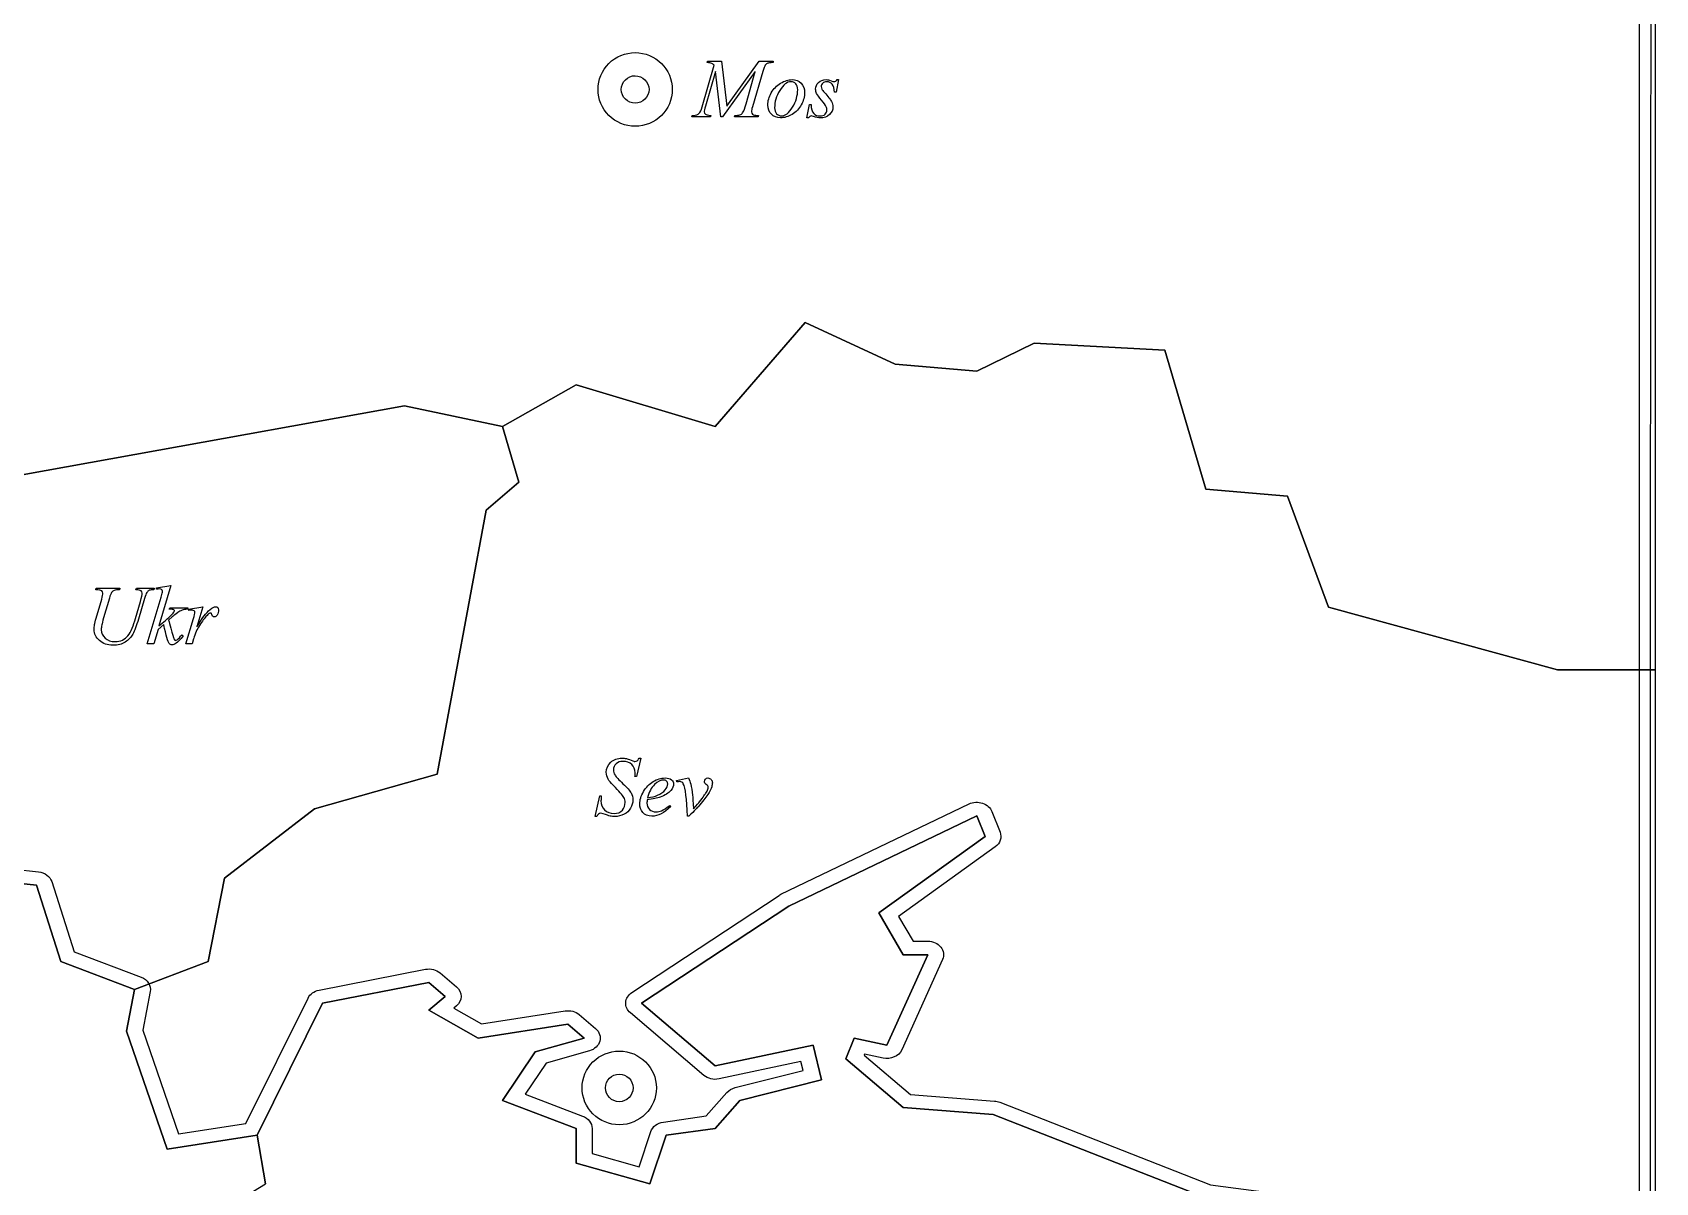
# Model space of a CAD drawing. Extents: x 1 to 639, y -1 to 499.
# Drawn here: x 431.6 to 639, y 138.1 to 285.1 of the extents above; entities that cross this region are included whole.
import ezdxf

# ---------------------------------------------------------------- set-up
doc = ezdxf.new("R2010")
doc.units = 0
for name, color, linetype in [('Background', 7, 'CONTINUOUS'), ('Centers', 7, 'CONTINUOUS'), ('Dividing_Lines', 7, 'CONTINUOUS'), ('Label_Land', 7, 'CONTINUOUS'), ('Land', 7, 'CONTINUOUS'), ('Nations', 7, 'CONTINUOUS'), ('Seas', 7, 'CONTINUOUS')]:
    doc.layers.add(name, color=color, linetype=linetype)

msp = doc.modelspace()

# ---------------------------------------------------------------- linework, layer by layer
at = {"layer": 'Background', "color": 1}
msp.add_open_spline([(638.64735, 0.221553), (638.019626, 175.141915), (638.64735, 331.790628), (638.64735, 497.531739)], degree=3, dxfattribs=at)
at = {"layer": 'Centers', "color": 1}
for points in [[(510.418745, 277.828456)], [(513.390437, 277.828456)], [(508.384338, 150.201902)], [(511.356057, 150.201902)]]:
    msp.add_lwpolyline(points, close=True, dxfattribs=at)
for points in [[(505.296715, 281.158053), (506.185867, 282.041116), (507.391816, 282.537213), (508.649265, 282.537209)], [(508.649265, 282.537209), (511.267748, 282.537189), (513.390437, 280.429015), (513.390437, 277.828456)], [(503.908041, 277.828456), (503.908041, 279.077298), (504.407562, 280.27499), (505.296715, 281.158053)], [(506.879733, 277.828456), (506.879734, 278.294551), (507.066167, 278.741555), (507.398019, 279.071131)], [(507.398019, 279.071131), (507.729871, 279.400708), (508.179958, 279.58586), (508.649265, 279.585855)], [(508.649265, 279.585855), (509.626526, 279.585836), (510.418743, 278.799028), (510.418745, 277.828456)], [(505.296716, 274.498861), (504.407563, 275.381923), (503.908042, 276.579615), (503.908041, 277.828456)], [(507.398018, 276.585779), (507.066166, 276.915356), (506.879733, 277.362361), (506.879733, 277.828456)], [(508.649265, 276.071055), (508.179958, 276.07105), (507.72987, 276.256202), (507.398018, 276.585779)], [(510.418745, 277.828456), (510.418745, 276.857883), (509.626527, 276.071073), (508.649265, 276.071055)], [(513.390437, 277.828456), (513.390435, 275.227898), (511.267747, 273.119725), (508.649265, 273.119706)], [(508.649265, 273.119706), (507.391817, 273.119701), (506.185868, 273.615798), (505.296716, 274.498861)], [(501.873608, 150.201902), (501.873609, 151.450748), (502.373135, 152.648443), (503.262293, 153.531505)], [(503.262293, 153.531505), (504.151451, 154.414567), (505.357406, 154.910661), (506.614859, 154.910649)], [(506.614859, 154.910649), (509.233349, 154.910644), (511.356054, 152.802469), (511.356057, 150.201902)], [(504.845353, 150.201902), (504.84535, 151.172487), (505.637584, 151.959304), (506.614859, 151.959308)], [(506.614859, 151.959308), (507.592123, 151.95929), (508.384341, 151.172477), (508.384338, 150.201902)], [(503.262293, 146.872299), (502.373135, 147.755361), (501.873609, 148.953056), (501.873608, 150.201902)], [(506.614859, 148.444496), (505.637584, 148.4445), (504.84535, 149.231317), (504.845353, 150.201902)], [(508.384338, 150.201902), (508.384341, 149.231327), (507.592123, 148.444514), (506.614859, 148.444496)], [(511.356057, 150.201902), (511.356054, 147.601335), (509.233349, 145.49316), (506.614859, 145.493155)], [(506.614859, 145.493155), (505.357406, 145.493143), (504.151451, 145.989237), (503.262293, 146.872299)]]:
    msp.add_open_spline(points, degree=3, dxfattribs=at)
at = {"layer": 'Dividing_Lines', "color": 2}
msp.add_lwpolyline([(410.216278, 224.960426), (479.170412, 237.393613), (491.707475, 234.729371), (501.110312, 240.057881), (518.871119, 234.729371), (530.363502, 248.050656), (541.855831, 242.722144), (552.303533, 241.834054), (559.616771, 245.38639), (576.332898, 244.498304), (581.556617, 226.736594), (592.004213, 225.848515), (597.228091, 211.639147), (626.481228, 203.646372), (639.018317, 203.646372)], dxfattribs=at)
at = {"layer": 'Label_Land', "color": 7}
for points in [[(517.200572, 275.60265), (518.763463, 280.922177)], [(522.811063, 275.992012), (523.997794, 280.127669), (519.807142, 274.324068), (519.595226, 274.324068), (518.922417, 280.127669), (517.640307, 275.713143)], [(517.841644, 281.264186), (517.894607, 281.458865), (519.679992, 281.458865)], [(519.679992, 281.458865), (520.342256, 275.713143), (524.511683, 281.458865), (526.265298, 281.458865), (526.265298, 281.264186)], [(524.956707, 280.127669), (523.626958, 275.60265)], [(534.64128, 279.085863), (534.318116, 277.470534), (534.122102, 277.470534)], [(534.439976, 279.085873), (534.64128, 279.085863)], [(530.800306, 274.197788), (530.604292, 274.197788), (530.927456, 275.902563), (531.12347, 275.902563)], [(518.31315, 274.51875), (518.254864, 274.324068), (515.886692, 274.324068), (515.944977, 274.51875), (516.088029, 274.51875)], [(524.289188, 274.51875), (524.416338, 274.51875), (524.368665, 274.324068), (521.343552, 274.324068), (521.396514, 274.51875), (521.539566, 274.51875)], [(439.739716, 213.888226), (439.792678, 214.082905)], [(439.792678, 214.082905), (442.82837, 214.082905), (442.770118, 213.888226)], [(444.862766, 213.888226), (444.921051, 214.082905), (447.204457, 214.082905), (447.146172, 213.888226)], [(447.479813, 213.935569), (447.479813, 214.119728), (449.313007, 214.430174)], [(449.313007, 214.430174), (447.808401, 209.257974), (448.41238, 209.768352)], [(439.792678, 210.247164), (440.502614, 212.672783)], [(441.472106, 212.809586), (440.735722, 210.283994)], [(444.804514, 210.199808), (445.440263, 212.378131)], [(445.959441, 212.772756), (445.18064, 210.126145)], [(448.412278, 209.44212), (447.686473, 208.815985), (447.140781, 206.948098), (446.314307, 206.948098), (448.073212, 212.951642), (448.221553, 213.462021)], [(449.312905, 211.38367), (449.127504, 211.38367), (449.185755, 211.583613), (451.500966, 211.583613), (451.44797, 211.38367)], [(451.591123, 211.41525), (453.418893, 211.709903), (452.655994, 209.152741)], [(449.49834, 210.410264), (449.042737, 210.010378)], [(452.226872, 207.611076), (452.057339, 206.948108), (451.246768, 206.948108), (452.226872, 210.215594)], [(451.628217, 211.220568), (451.591123, 211.41525)], [(450.722165, 208.131971), (450.9076, 208.000428)], [(509.152866, 192.357547), (509.354203, 192.357547), (508.803221, 189.989805), (508.623075, 189.989805)], [(513.947462, 189.495216), (515.478583, 189.821439)], [(513.984556, 189.311057), (513.947462, 189.495216)], [(503.547698, 184.896534), (504.141063, 187.543143), (504.321175, 187.543143)], [(503.748832, 184.896528), (503.547698, 184.896534)], [(513.078606, 186.32244), (513.189887, 186.169854)], [(515.526255, 184.933364), (515.330241, 184.933364)]]:
    msp.add_lwpolyline(points, dxfattribs=at)
for points in [[(529.417561, 277.80202)], [(530.296996, 277.438964)], [(510.191255, 187.043288)], [(510.228349, 187.301107)]]:
    msp.add_lwpolyline(points, close=True, dxfattribs=at)
for points in [[(518.429687, 281.164213), (518.32374, 281.206306), (518.127726, 281.23963), (517.841644, 281.264186)], [(518.763463, 280.922177), (518.646915, 281.041441), (518.535656, 281.122119), (518.429687, 281.164213)], [(525.269292, 280.916917), (525.173924, 280.780113), (525.069729, 280.51703), (524.956707, 280.127669)], [(525.592456, 281.190523), (525.475907, 281.14492), (525.368186, 281.053719), (525.269292, 280.916917)], [(526.265298, 281.264186), (525.883849, 281.23963), (525.659568, 281.215076), (525.592456, 281.190523)], [(526.042803, 277.402135), (526.343012, 277.921284), (526.742116, 278.331693), (527.240113, 278.633361)], [(528.553994, 278.812257), (528.034793, 278.812257), (527.556213, 278.442187), (527.118253, 277.702047)], [(527.240113, 278.633361), (527.741659, 278.935029), (528.225541, 279.085863), (528.691756, 279.085863)], [(529.17384, 278.549174), (529.014909, 278.724563), (528.808293, 278.812257), (528.553994, 278.812257)], [(528.691756, 279.085863), (529.157972, 279.085863), (529.541184, 278.933274), (529.841393, 278.628097)], [(529.417561, 277.80202), (529.417561, 278.128241), (529.336321, 278.377293), (529.17384, 278.549174)], [(529.841393, 278.628097), (530.145129, 278.322923), (530.296996, 277.926545), (530.296996, 277.438964)], [(531.706256, 277.87042), (531.706256, 278.210674), (531.829869, 278.498311), (532.077093, 278.73333)], [(532.077093, 278.73333), (532.327866, 278.968352), (532.649278, 279.085863), (533.041329, 279.085863)], [(532.612207, 278.638621), (532.485057, 278.519357), (532.421482, 278.375538), (532.421482, 278.207165)], [(532.421482, 278.207165), (532.421482, 278.09141), (532.4462, 277.980916), (532.495636, 277.875683)], [(533.136674, 278.817517), (532.917705, 278.817517), (532.742883, 278.757885), (532.612207, 278.638621)], [(533.041329, 279.085863), (533.154351, 279.085863), (533.256771, 279.077096), (533.34859, 279.059563)], [(533.820129, 278.496558), (533.636469, 278.71053), (533.40865, 278.817517), (533.136674, 278.817517)], [(533.34859, 279.059563), (533.398049, 279.049034), (533.512845, 279.008695), (533.69298, 278.938546)], [(533.69298, 278.938546), (533.87664, 278.871898), (533.99849, 278.838573), (534.058527, 278.838573)], [(534.122102, 277.470534), (534.10447, 277.940575), (534.003813, 278.282583), (533.820129, 278.496558)], [(534.058527, 278.838573), (534.210406, 278.838573), (534.337556, 278.921007), (534.439976, 279.085873)], [(522.445516, 274.950206), (522.533809, 275.108054), (522.655658, 275.455323), (522.811063, 275.992012)], [(525.597779, 275.849946), (525.597779, 276.365589), (525.74612, 276.882985), (526.042803, 277.402135)], [(526.053382, 274.655553), (525.749647, 274.964237), (525.597779, 275.362368), (525.597779, 275.849946)], [(527.118253, 277.702047), (526.683841, 276.965416), (526.466636, 276.232293), (526.466636, 275.502677)], [(529.873164, 275.876256), (529.594158, 275.360613), (529.203882, 274.951958), (528.702335, 274.65029)], [(528.760621, 275.560557), (529.198581, 276.297188), (529.417561, 277.044342), (529.417561, 277.80202)], [(530.296996, 277.438964), (530.296996, 276.912799), (530.155719, 276.391897), (529.873164, 275.876256)], [(531.12347, 275.902563), (531.144718, 275.369382), (531.255977, 274.992298), (531.457246, 274.77131)], [(531.838696, 277.312685), (531.750403, 277.498598), (531.706256, 277.684509), (531.706256, 277.87042)], [(532.447963, 276.476084), (532.133627, 276.847907), (531.930537, 277.126774), (531.838696, 277.312685)], [(533.073099, 275.60265), (532.974205, 275.813116), (532.765826, 276.104261), (532.447963, 276.476084)], [(532.495636, 277.875683), (532.548621, 277.77045), (532.661643, 277.623124), (532.834702, 277.433704)], [(532.834702, 277.433704), (533.293865, 276.935602), (533.590548, 276.560271), (533.72475, 276.307711)], [(533.72475, 276.307711), (533.858975, 276.055152), (533.926088, 275.816624), (533.926088, 275.592127)], [(516.088029, 274.51875), (516.437696, 274.51875), (516.690233, 274.606445), (516.845638, 274.781833)], [(516.845638, 274.781833), (516.95866, 274.908112), (517.076971, 275.181718), (517.200572, 275.60265)], [(517.640307, 275.713143), (517.530811, 275.337813), (517.476063, 275.085254), (517.476063, 274.955466)], [(517.476063, 274.955466), (517.476063, 274.825679), (517.523747, 274.725709), (517.619115, 274.655553)], [(517.619115, 274.655553), (517.714483, 274.588905), (517.945828, 274.543304), (518.31315, 274.51875)], [(521.539566, 274.51875), (521.807993, 274.51875), (522.012846, 274.557336), (522.154123, 274.634507)], [(522.154123, 274.634507), (522.263619, 274.690631), (522.36075, 274.795864), (522.445516, 274.950206)], [(523.626958, 275.60265), (523.549244, 275.339567), (523.510387, 275.132608), (523.510387, 274.981776)], [(523.510387, 274.981776), (523.510387, 274.844972), (523.558071, 274.741492), (523.653439, 274.671337)], [(523.653439, 274.671337), (523.787641, 274.569612), (523.999558, 274.51875), (524.289188, 274.51875)], [(527.240113, 274.197788), (526.756243, 274.197788), (526.360666, 274.350376), (526.053382, 274.655553)], [(526.466636, 275.502677), (526.466636, 275.169441), (526.551402, 274.91162), (526.720935, 274.729216)], [(526.720935, 274.729216), (526.890468, 274.550319), (527.104148, 274.460871), (527.361973, 274.460871)], [(528.702335, 274.65029), (528.200811, 274.348622), (527.713404, 274.197788), (527.240113, 274.197788)], [(527.361973, 274.460871), (527.859971, 274.460871), (528.326187, 274.827433), (528.760621, 275.560557)], [(531.160564, 274.439824), (531.001632, 274.439824), (530.881546, 274.359145), (530.800306, 274.197788)], [(531.430765, 274.376684), (531.314217, 274.418777), (531.22415, 274.439824), (531.160564, 274.439824)], [(532.310201, 274.197788), (532.055901, 274.197788), (531.762756, 274.25742), (531.430765, 274.376684)], [(531.457246, 274.77131), (531.658561, 274.550319), (531.934052, 274.439824), (532.28372, 274.439824)], [(532.28372, 274.439824), (532.552147, 274.439824), (532.764063, 274.513487), (532.919468, 274.660813)], [(533.465161, 274.61872), (533.161403, 274.338099), (532.776417, 274.197788), (532.310201, 274.197788)], [(532.919468, 274.660813), (533.0784, 274.811648), (533.157866, 274.995807), (533.157866, 275.213288)], [(533.157866, 275.213288), (533.157866, 275.353599), (533.12961, 275.483386), (533.073099, 275.60265)], [(533.926088, 275.592127), (533.926088, 275.227319), (533.772446, 274.90285), (533.465161, 274.61872)], [(440.497291, 213.74616), (440.398397, 213.819824), (440.145872, 213.867179), (439.739716, 213.888226)], [(440.650956, 213.446247), (440.650956, 213.576034), (440.599734, 213.676004), (440.497291, 213.74616)], [(442.102565, 213.798776), (441.971889, 213.749668), (441.858867, 213.66022), (441.763499, 213.530434)], [(442.770118, 213.888226), (442.459308, 213.881222), (442.23679, 213.851405), (442.102565, 213.798776)], [(445.514417, 213.735636), (445.40847, 213.819823), (445.191253, 213.870686), (444.862766, 213.888226)], [(445.67866, 213.440984), (445.67866, 213.556741), (445.623912, 213.654959), (445.514417, 213.735636)], [(446.563419, 213.8093), (446.446848, 213.760191), (446.344416, 213.668989), (446.256123, 213.535694)], [(447.146172, 213.888226), (446.877744, 213.888226), (446.683494, 213.861917), (446.563419, 213.8093)], [(447.866551, 213.988186), (447.785311, 213.988186), (447.656398, 213.970647), (447.479813, 213.935569)], [(448.147332, 213.903999), (448.083768, 213.960123), (447.990175, 213.988186), (447.866551, 213.988186)], [(448.248001, 213.693533), (448.248001, 213.77772), (448.214444, 213.847875), (448.147332, 213.903999)], [(448.221553, 213.462021), (448.239185, 213.549716), (448.248001, 213.626887), (448.248001, 213.693533)], [(440.502614, 212.672783), (440.601509, 213.02356), (440.650956, 213.281381), (440.650956, 213.446247)], [(441.763499, 213.530434), (441.67168, 213.400645), (441.574549, 213.160363), (441.472106, 212.809586)], [(445.440263, 212.378131), (445.599194, 212.921836), (445.67866, 213.27612), (445.67866, 213.440984)], [(446.256123, 213.535694), (446.167831, 213.405908), (446.068936, 213.151595), (445.959441, 212.772756)], [(454.340745, 211.352111), (454.626827, 211.590639), (454.859934, 211.709903), (455.040069, 211.709903)], [(455.040069, 211.709903), (455.156617, 211.709903), (455.248448, 211.674825), (455.31556, 211.60467)], [(455.31556, 211.60467), (455.38265, 211.538021), (455.416195, 211.439804), (455.416195, 211.310017)], [(439.5278, 208.784425), (439.5278, 208.991383), (439.547217, 209.212372), (439.586051, 209.447393)], [(439.586051, 209.447393), (439.614307, 209.601735), (439.683182, 209.868325), (439.792678, 210.247164)], [(440.735722, 210.283994), (440.605023, 209.835), (440.527321, 209.540347), (440.502614, 209.400037)], [(444.375358, 208.968582), (444.537839, 209.375482), (444.680891, 209.785891), (444.804514, 210.199808)], [(445.18064, 210.126145), (444.929889, 209.266743), (444.693255, 208.631837), (444.470738, 208.221427)], [(448.41238, 209.768352), (449.072858, 210.322579), (449.501991, 210.732988), (449.699779, 210.999578)], [(449.042737, 210.010378), (449.120429, 209.757819), (449.215785, 209.405289), (449.328807, 208.952788)], [(449.636103, 211.357371), (449.576043, 211.374904), (449.46831, 211.38367), (449.312905, 211.38367)], [(450.202953, 210.957475), (449.846233, 210.694394), (449.611362, 210.51199), (449.49834, 210.410264)], [(449.763253, 211.288971), (449.742004, 211.317033), (449.699621, 211.339833), (449.636103, 211.357371)], [(449.699779, 210.999578), (449.763343, 211.087274), (449.795125, 211.153921), (449.795125, 211.199521)], [(449.795125, 211.199521), (449.795125, 211.231092), (449.784501, 211.260909), (449.763253, 211.288971)], [(450.759259, 211.257391), (450.568523, 211.190742), (450.383088, 211.09077), (450.202953, 210.957475)], [(451.44797, 211.38367), (451.183069, 211.369639), (450.953499, 211.327546), (450.759259, 211.257391)], [(452.036148, 211.267924), (451.961983, 211.267924), (451.826006, 211.252139), (451.628217, 211.220568)], [(452.316928, 211.183738), (452.246289, 211.239862), (452.152696, 211.267924), (452.036148, 211.267924)], [(452.226872, 210.215594), (452.339894, 210.594433), (452.396405, 210.864531), (452.396405, 211.025888)], [(452.396405, 211.025888), (452.396405, 211.089028), (452.369913, 211.141645), (452.316928, 211.183738)], [(452.655994, 209.152741), (453.274089, 210.201562), (453.835673, 210.934685), (454.340745, 211.352111)], [(453.816244, 210.452367), (453.523088, 210.108606), (453.205213, 209.663119), (452.862621, 209.115908)], [(454.234787, 210.862776), (454.142945, 210.813667), (454.003431, 210.676864), (453.816244, 210.452367)], [(454.40432, 210.904869), (454.34426, 210.904869), (454.287749, 210.890838), (454.234787, 210.862776)], [(454.504955, 210.862776), (454.476699, 210.890838), (454.443154, 210.904869), (454.40432, 210.904869)], [(454.552661, 210.731236), (454.545654, 210.797882), (454.529752, 210.841729), (454.504955, 210.862776)], [(454.65862, 210.4892), (454.602109, 210.541815), (454.566789, 210.622494), (454.552661, 210.731236)], [(454.870536, 210.410274), (454.789296, 210.410274), (454.718657, 210.436582), (454.65862, 210.4892)], [(455.236083, 210.64705), (455.151316, 210.489199), (455.029467, 210.410274), (454.870536, 210.410274)], [(455.416195, 211.310017), (455.416195, 211.078505), (455.356157, 210.857516), (455.236083, 210.64705)], [(440.190029, 207.390087), (439.748543, 207.796987), (439.5278, 208.261767), (439.5278, 208.784425)], [(441.933032, 206.784998), (441.212517, 206.784998), (440.631516, 206.986694), (440.190029, 207.390087)], [(440.502614, 209.400037), (440.460231, 209.17554), (440.439039, 208.966828), (440.439039, 208.773902)], [(440.439039, 208.773902), (440.439039, 208.349461), (440.597971, 207.989915), (440.915834, 207.695262)], [(440.915834, 207.695262), (441.23372, 207.404119), (441.659315, 207.258547), (442.192621, 207.258547)], [(442.192621, 207.258547), (442.542288, 207.258547), (442.854873, 207.32344), (443.130376, 207.453226)], [(443.130376, 207.453226), (443.405856, 207.586521), (443.640727, 207.77068), (443.834989, 208.005701)], [(444.470738, 208.221427), (444.24822, 207.814526), (443.925045, 207.47252), (443.501212, 207.195407)], [(443.834989, 208.005701), (444.032777, 208.244229), (444.2129, 208.565189), (444.375358, 208.968582)], [(449.116891, 206.995454), (448.975614, 207.202411), (448.740743, 208.017967), (448.412278, 209.44212)], [(449.328807, 208.952788), (449.519543, 208.202126), (449.648456, 207.75664), (449.715546, 207.616329)], [(449.715546, 207.616329), (449.782658, 207.476018), (449.851534, 207.405863), (449.922173, 207.405863)], [(449.922173, 207.405863), (449.98221, 207.405863), (450.052849, 207.435679), (450.134089, 207.495309)], [(450.9076, 208.000428), (450.522602, 207.519865), (450.227683, 207.202413), (450.022841, 207.048071)], [(450.134089, 207.495309), (450.31775, 207.628605), (450.513775, 207.840825), (450.722165, 208.131971)], [(452.481172, 208.331924), (452.332819, 207.932038), (452.248053, 207.691756), (452.226872, 207.611076)], [(452.862621, 209.115908), (452.714268, 208.884395), (452.587119, 208.623067), (452.481172, 208.331924)], [(443.501212, 207.195407), (443.080906, 206.921801), (442.558179, 206.784998), (441.933032, 206.784998)], [(449.461246, 206.821818), (449.312916, 206.821818), (449.198131, 206.879697), (449.116891, 206.995454)], [(450.022841, 207.048071), (449.817978, 206.897236), (449.630779, 206.821818), (449.461246, 206.821818)], [(504.962213, 190.547546), (504.962213, 191.045649), (505.149412, 191.471842), (505.523808, 191.826126)], [(505.523808, 191.826126), (505.898183, 192.180411), (506.378526, 192.357554), (506.964839, 192.357554)], [(506.20706, 191.626176), (505.97749, 191.412204), (505.862705, 191.164907), (505.862705, 190.884285)], [(505.862705, 190.884285), (505.862705, 190.638742), (505.935107, 190.403721), (506.079911, 190.179224)], [(507.102398, 191.947139), (506.735077, 191.947139), (506.436631, 191.840151), (506.20706, 191.626176)], [(506.964839, 192.357554), (507.162627, 192.357554), (507.349815, 192.338261), (507.5264, 192.299674)], [(508.220265, 191.54199), (507.93771, 191.812089), (507.565088, 191.947139), (507.102398, 191.947139)], [(507.5264, 192.299674), (507.635896, 192.278639), (507.835459, 192.208484), (508.125089, 192.089208)], [(508.125089, 192.089208), (508.32993, 192.008531), (508.442952, 191.964684), (508.464155, 191.957669)], [(508.644097, 190.500183), (508.644097, 190.924624), (508.50282, 191.271893), (508.220265, 191.54199)], [(508.464155, 191.957669), (508.513591, 191.94714), (508.568327, 191.941875), (508.628365, 191.941875)], [(508.628365, 191.941875), (508.730808, 191.941875), (508.819112, 191.968184), (508.893277, 192.020802)], [(508.893277, 192.020802), (508.967442, 192.073417), (509.053972, 192.185666), (509.152866, 192.357547)], [(505.205934, 189.653066), (505.043454, 189.937194), (504.962213, 190.235354), (504.962213, 190.547546)], [(505.878777, 188.869078), (505.529109, 189.219855), (505.304828, 189.481184), (505.205934, 189.653066)], [(507.208526, 187.332677), (507.042542, 187.623822), (506.599292, 188.135956), (505.878777, 188.869078)], [(506.079911, 190.179224), (506.228263, 189.958234), (506.565566, 189.595179), (507.091819, 189.090061)], [(507.091819, 189.090061), (507.621599, 188.588451), (507.964191, 188.195582), (508.119596, 187.911451)], [(508.623075, 189.989805), (508.63709, 190.200271), (508.644097, 190.370397), (508.644097, 190.500183)], [(509.72504, 188.090354), (510.049978, 188.637566), (510.457919, 189.062006), (510.948864, 189.363674)], [(511.118397, 188.984835), (510.715745, 188.605996), (510.419063, 188.044753), (510.228349, 187.301107)], [(510.948864, 189.363674), (511.439809, 189.66885), (511.944871, 189.821439), (512.464049, 189.821439)], [(512.268035, 189.558356), (511.907788, 189.558356), (511.524576, 189.367182), (511.118397, 188.984835)], [(512.665386, 189.421553), (512.573544, 189.512755), (512.441094, 189.558356), (512.268035, 189.558356)], [(512.464049, 189.821439), (512.838445, 189.821439), (513.115711, 189.746021), (513.295845, 189.595186)], [(512.479951, 188.29556), (512.698942, 188.565657), (512.808438, 188.821724), (512.808438, 189.063761)], [(512.808438, 189.063761), (512.808438, 189.211087), (512.760754, 189.330351), (512.665386, 189.421553)], [(513.566013, 189.058498), (513.566013, 188.767354), (513.449465, 188.488487), (513.216368, 188.221897)], [(513.295845, 189.595186), (513.475957, 189.444353), (513.566013, 189.265457), (513.566013, 189.058498)], [(514.360716, 189.358414), (514.272423, 189.358414), (514.147037, 189.342628), (513.984556, 189.311057)], [(514.800451, 189.090068), (514.712135, 189.268965), (514.565557, 189.358414), (514.360716, 189.358414)], [(515.330241, 184.933364), (515.245475, 187.153782), (515.068878, 188.539349), (514.800451, 189.090068)], [(515.478583, 189.821439), (515.588056, 189.561864), (515.676349, 189.297027), (515.743461, 189.026928)], [(515.743461, 189.026928), (515.838829, 188.630551), (515.916532, 188.160511), (515.976569, 187.616806)], [(517.497076, 189.389983), (517.497076, 189.502232), (517.541223, 189.602203), (517.629516, 189.689896)], [(517.740763, 188.990098), (517.578305, 189.109362), (517.497076, 189.242657), (517.497076, 189.389983)], [(517.629516, 189.689896), (517.721357, 189.777591), (517.829079, 189.821439), (517.952679, 189.821439)], [(517.989773, 188.674399), (517.989773, 188.765601), (517.90677, 188.870834), (517.740763, 188.990098)], [(517.952679, 189.821439), (518.101032, 189.821439), (518.231719, 189.760052), (518.344741, 189.637279)], [(518.344741, 189.637279), (518.457763, 189.518015), (518.514274, 189.368936), (518.514274, 189.190041)], [(518.514274, 189.190041), (518.514274, 189.011144), (518.486019, 188.839263), (518.429508, 188.674399)], [(504.321175, 187.543143), (504.296446, 187.287077), (504.284081, 187.074857), (504.284081, 186.906485)], [(504.284081, 186.906485), (504.284081, 186.425919), (504.437724, 186.034803), (504.745008, 185.733135)], [(507.012512, 185.701565), (507.252683, 185.985695), (507.372769, 186.311918), (507.372769, 186.680232)], [(507.372769, 186.680232), (507.372769, 186.91876), (507.318021, 187.136242), (507.208526, 187.332677)], [(508.352704, 187.011711), (508.352704, 186.65041), (508.255584, 186.299633), (508.061345, 185.959381)], [(508.119596, 187.911451), (508.275001, 187.63083), (508.352704, 187.330917), (508.352704, 187.011711)], [(509.237632, 186.485553), (509.237632, 187.008209), (509.400101, 187.543143), (509.72504, 188.090354)], [(510.191255, 187.043288), (510.166526, 186.867899), (510.154162, 186.722326), (510.154162, 186.606569)], [(511.860104, 187.380033), (511.464527, 187.236214), (510.908244, 187.123965), (510.191255, 187.043288)], [(510.228349, 187.301107), (510.751076, 187.36074), (511.176672, 187.462465), (511.505136, 187.606282)], [(511.505136, 187.606282), (511.93957, 187.799211), (512.264508, 188.02897), (512.479951, 188.29556)], [(513.216368, 188.221897), (512.909084, 187.874627), (512.456996, 187.594006), (511.860104, 187.380033)], [(515.976569, 187.616806), (516.004824, 187.3432), (516.043681, 186.764418), (516.09314, 185.880461)], [(516.09314, 185.880461), (516.534626, 186.364533), (516.797753, 186.664448), (516.882519, 186.780205)], [(517.91562, 187.695732), (517.664846, 187.313384), (517.260431, 186.799496), (516.702374, 186.154067)], [(516.882519, 186.780205), (517.348735, 187.408094), (517.617162, 187.77641), (517.687801, 187.885152)], [(517.687801, 187.885152), (517.804349, 188.071062), (517.885578, 188.234173), (517.931488, 188.374483)], [(518.429508, 188.674399), (518.337666, 188.407809), (518.16637, 188.081586), (517.91562, 187.695732)], [(517.931488, 188.374483), (517.970345, 188.479716), (517.989773, 188.579688), (517.989773, 188.674399)], [(504.236239, 185.31746), (504.027849, 185.31746), (503.86538, 185.177149), (503.748832, 184.896528)], [(504.580595, 185.238533), (504.442866, 185.291151), (504.328081, 185.31746), (504.236239, 185.31746)], [(505.460064, 184.954404), (505.276403, 184.992991), (504.983247, 185.0877), (504.580595, 185.238533)], [(504.745008, 185.733135), (505.055818, 185.431467), (505.460222, 185.280633), (505.95822, 185.280633)], [(506.05343, 184.896528), (505.841513, 184.896528), (505.643725, 184.91582), (505.460064, 184.954404)], [(505.95822, 185.280633), (506.420909, 185.280633), (506.77234, 185.420944), (507.012512, 185.701565)], [(507.234871, 185.175393), (506.874602, 184.989483), (506.480788, 184.896528), (506.05343, 184.896528)], [(508.061345, 185.959381), (507.870609, 185.622635), (507.595117, 185.361306), (507.234871, 185.175393)], [(509.629694, 185.417436), (509.36832, 185.740151), (509.237632, 186.096189), (509.237632, 186.485553)], [(510.795234, 184.933364), (510.279559, 184.933364), (509.891046, 185.094721), (509.629694, 185.417436)], [(510.154162, 186.606569), (510.154162, 186.294379), (510.26542, 186.027789), (510.487938, 185.806798)], [(510.487938, 185.806798), (510.710456, 185.589317), (510.980646, 185.480576), (511.298509, 185.480576)], [(513.189887, 186.169854), (512.352801, 185.345527), (511.554583, 184.933364), (510.795234, 184.933364)], [(511.298509, 185.480576), (511.552809, 185.480576), (511.796518, 185.531439), (512.029637, 185.633165)], [(512.029637, 185.633165), (512.266283, 185.738398), (512.615939, 185.968156), (513.078606, 186.32244)], [(516.702374, 186.154067), (516.631735, 186.073389), (516.239695, 185.666489), (515.526255, 184.933364)]]:
    msp.add_open_spline(points, degree=3, dxfattribs=at)
at = {"layer": 'Land', "color": 5}
for points in [[(430.066716, 294.231111), (425.887704, 284.462162), (424.842918, 252.491084), (412.305802, 249.826832), (409.17155, 243.61023), (398.723953, 239.169802), (406.037297, 222.296182), (410.216283, 224.960434), (479.170418, 237.393621), (491.70748, 234.729379), (501.110317, 240.057889), (518.871125, 234.729379), (530.363507, 248.050661), (541.855836, 242.722152), (552.303538, 241.834062), (559.616776, 245.386398), (576.332904, 244.498312), (581.556622, 226.736602), (592.004219, 225.848523), (597.228096, 211.639155), (626.481233, 203.64638), (639.018322, 203.64638), (639.018322, 392.80862)], [(639.018322, 105.956984), (639.018322, 203.64638), (626.481233, 203.64638), (597.228096, 211.639155), (592.004219, 225.848523), (581.556622, 226.736602), (576.332904, 244.498312), (559.616776, 245.386398), (552.303538, 241.834062), (541.855836, 242.722152), (530.363507, 248.050661), (518.871125, 234.729379), (501.110317, 240.057889), (491.70748, 234.729379), (493.797105, 227.624691), (489.617908, 224.072344), (483.34935, 190.325093), (467.677983, 185.88467), (456.18568, 177.003813), (454.09616, 166.346763), (444.69335, 162.794432), (443.648564, 157.465941), (448.872362, 142.368459), (460.364718, 144.144659), (468.722769, 161.018269), (482.304697, 163.682532), (484.394163, 161.906369), (482.304697, 160.130169), (488.573228, 156.577841), (500.065637, 158.354006), (502.154997, 156.577841), (495.886466, 154.801678), (491.70748, 148.585053), (501.110317, 145.032722), (501.110317, 140.592296), (510.513048, 137.928026), (512.602567, 144.144659), (518.871125, 145.032722), (522.00543, 148.585053), (532.453105, 151.249347), (531.408266, 155.689741), (518.871125, 153.025478), (509.468341, 161.018269), (528.274014, 173.451451), (552.303538, 184.99658), (553.348192, 182.33232), (539.76637, 172.563388), (542.900596, 167.23486), (546.034954, 167.23486), (540.811103, 155.689741), (536.632065, 156.577841), (535.587305, 153.913578), (542.900596, 147.696987), (554.393005, 146.808887), (581.556622, 136.151879)], [(431.111502, 123.718692), (443.648564, 123.718692), (452.006668, 121.054392), (454.09616, 133.487605), (461.409451, 137.928026), (460.364718, 144.144659), (448.872362, 142.368459), (443.648564, 157.465941), (444.69335, 162.794432), (435.290514, 166.346763), (432.156208, 176.115716), (423.798158, 177.003813)]]:
    msp.add_lwpolyline(points, dxfattribs=at)
msp.add_lwpolyline([(435.290514, 166.346763), (444.69335, 162.794432), (454.09616, 166.346763), (456.18568, 177.003813), (467.677983, 185.88467), (483.34935, 190.325093), (489.617908, 224.072344), (493.797105, 227.624691), (491.70748, 234.729379), (479.170418, 237.393621), (410.216283, 224.960434), (406.037297, 222.296182), (402.902992, 206.310629), (404.992511, 201.870212), (419.619119, 196.541691), (424.842918, 182.33232), (423.798158, 177.003813), (432.156208, 176.115716)], close=True, dxfattribs=at)
at = {"layer": 'Nations', "color": 5}
for points in [[(623.787035, 108.529024), (632.804903, 106.825267), (636.989683, 107.418621), (636.989683, 203.646991), (636.989683, 392.8093), (636.989683, 494.990288), (568.123152, 494.990288)], [(527.275027, 174.953251), (551.305266, 186.498362)], [(554.227984, 185.542241), (555.272849, 182.8787)], [(426.844013, 182.049322), (426.147074, 178.49211), (432.407457, 177.827138)], [(554.659096, 181.016969), (542.293933, 172.122569), (544.154535, 168.960294), (546.034584, 168.960294)], [(434.112484, 176.569765), (436.994191, 167.590849), (445.518215, 164.37072)], [(508.222657, 162.379478), (527.027616, 174.812729)], [(547.928708, 166.616376), (542.705598, 155.071257)], [(468.266945, 162.699116), (481.84882, 165.363582)], [(483.73969, 164.902509), (485.829368, 163.126211)], [(446.694869, 162.510841), (445.726733, 157.573176), (450.303731, 144.342681), (458.920676, 145.675384), (466.8537, 161.687903)], [(485.829368, 160.686759), (485.488982, 160.397462), (489.015743, 158.399784), (499.702919, 160.051186)], [(517.436025, 151.806139), (508.033559, 159.798593)], [(501.500868, 159.573579), (503.589461, 157.797281)], [(502.7964, 154.942688), (497.263171, 153.374868), (494.582441, 149.385983), (501.933065, 146.60945)], [(521.421997, 150.236467), (530.101622, 152.449962), (529.835796, 153.578767), (519.362535, 151.352408)], [(540.319851, 154.016874), (537.96223, 154.518354), (537.908202, 154.379649), (543.815233, 149.358437), (554.576996, 148.527215)], [(512.269113, 145.846215), (517.735322, 146.620493), (520.382556, 149.620189)], [(555.243666, 148.37568), (582.147992, 137.819758), (595.44671, 136.081103)], [(503.138929, 145.033378), (503.138929, 141.835274), (509.145364, 140.133379), (510.652668, 144.619149)]]:
    msp.add_lwpolyline(points, dxfattribs=at)
for points in [[(551.305266, 186.498362), (551.83297, 186.751743), (552.466296, 186.791331), (553.031926, 186.606294)], [(553.031926, 186.606294), (553.597557, 186.421256), (554.036262, 186.03097), (554.227984, 185.542241)], [(555.272849, 182.8787), (555.535165, 182.209821), (555.292118, 181.472572), (554.659096, 181.016969)], [(432.407457, 177.827138), (433.222923, 177.740223), (433.896168, 177.243738), (434.112484, 176.569765)], [(527.027616, 174.812729), (527.105929, 174.864654), (527.188622, 174.911621), (527.275027, 174.953251)], [(546.034584, 168.960294), (546.703147, 168.960402), (547.328862, 168.680546), (547.707405, 168.212111)], [(547.707405, 168.212111), (548.085948, 167.743677), (548.168726, 167.146795), (547.928708, 166.616376)], [(445.518215, 164.37072), (446.363274, 164.051187), (446.847178, 163.286304), (446.694869, 162.510841)], [(481.84882, 165.363582), (482.530471, 165.497251), (483.245051, 165.323006), (483.73969, 164.902509)], [(466.8537, 161.687903), (467.106487, 162.198284), (467.632203, 162.574448), (468.266945, 162.699116)], [(485.829368, 163.126211), (486.209992, 162.802749), (486.423833, 162.363989), (486.423833, 161.906485)], [(486.423833, 161.906485), (486.423833, 161.448981), (486.209992, 161.010222), (485.829368, 160.686759)], [(507.443299, 161.12529), (507.479474, 161.619013), (507.763302, 162.075766), (508.222657, 162.379478)], [(499.702919, 160.051186), (500.358126, 160.152439), (501.030073, 159.973943), (501.500868, 159.573579)], [(508.033559, 159.798593), (507.622087, 160.148408), (507.407125, 160.631568), (507.443299, 161.12529)], [(503.589461, 157.797281), (504.086009, 157.374577), (504.289889, 156.763565), (504.128375, 156.1822)], [(504.128375, 156.1822), (503.966861, 155.600836), (503.462952, 155.131907), (502.7964, 154.942688)], [(542.705598, 155.071257), (542.337799, 154.258019), (541.314247, 153.805659), (540.319851, 154.016874)], [(519.362535, 151.352408), (518.671187, 151.205589), (517.939908, 151.37782), (517.436025, 151.806139)], [(520.382556, 149.620189), (520.642742, 149.914684), (521.006996, 150.130648), (521.421997, 150.236467)], [(554.576996, 148.527215), (554.807768, 148.509433), (555.033252, 148.45818), (555.243666, 148.37568)], [(501.933065, 146.60945), (502.66615, 146.332863), (503.138764, 145.715154), (503.138929, 145.033378)], [(510.652668, 144.619149), (510.867864, 145.259005), (511.496925, 145.736535), (512.269113, 145.846215)]]:
    msp.add_open_spline(points, degree=3, dxfattribs=at)
at = {"layer": 'Seas', "color": 2}
msp.add_lwpolyline([(581.556913, 136.151826), (554.393375, 146.808787), (542.900067, 147.696953), (535.587305, 153.914015), (536.632091, 156.577571), (540.8115, 155.689405), (546.034663, 167.234489), (542.900067, 167.234489), (539.766687, 172.56342), (553.348483, 182.332212), (552.303776, 184.996678), (528.274464, 173.451586), (509.468473, 161.018335), (518.870939, 153.025849), (531.407922, 155.689405), (532.452867, 151.249551), (522.00543, 148.585084), (518.870939, 145.032455), (512.602964, 144.14432), (510.513286, 137.928132), (501.109814, 140.592632), (501.109814, 145.032455), (491.707242, 148.585084), (495.886572, 154.801239), (502.154547, 156.577571), (500.066113, 158.353871), (488.572831, 156.577571), (482.304829, 160.130169), (484.39448, 161.906501), (482.304829, 163.682802), (468.72298, 161.018335), (460.364242, 144.14432), (461.409081, 137.928132)], dxfattribs=at)

doc.saveas('drawing.dxf')
